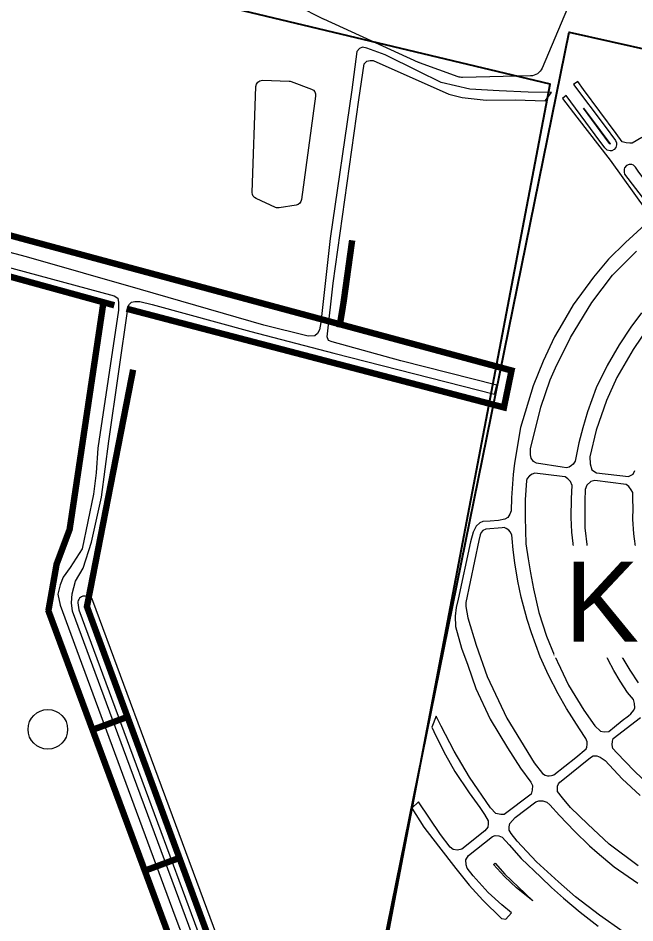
# Model space of a CAD drawing. Header units: metres. Extents: x 556238 to 587446, y 1177111 to 1219372.
# Drawn here: x 580740 to 581222, y 1195434 to 1196141 of the extents above; entities that cross this region are included whole.
import ezdxf

# ---------------------------------------------------------------- set-up
doc = ezdxf.new("R2010")
doc.units = ezdxf.units.M
doc.header["$MEASUREMENT"] = 0
doc.linetypes.add('DASHED2', pattern=[0.375, 0.25, -0.125])
doc.linetypes.add('HIDDEN2', pattern=[4.7625, 3.175, -1.5875])
for name, color, linetype, lineweight in [('CNTV-TEXT', 40, 'Continuous', 20), ('Pipe _Existing_PHL', 4, 'HIDDEN2', 30), ('Xr_Nen GT$0$DUONG NHUA', 38, 'Continuous', 0), ('Xr_Nen GT$1$SONG_HO', 250, 'Continuous', 0)]:
    doc.layers.add(name, color=color, linetype=linetype, lineweight=lineweight)
doc.layers.add('VUNG CONG NGHIEP', color=8, linetype='Continuous')
doc.layers.add('VUNG DAN CU', color=8, linetype='Continuous')
doc.styles.add('ARIAL', font='arial.ttf')
doc.linetypes.add('Xr_Nen GT$0$TL_P', pattern='A,2,[130,ltypeshp.shx,S=1,R=0,X=0,Y=-1],2', length=4)
doc.linetypes.add('Xr_Nen GT$1$TL_T', pattern='A,2,[130,ltypeshp.shx,S=1,R=0,X=0,Y=1],2', length=4)

msp = doc.modelspace()

# ---------------------------------------------------------------- linework, layer by layer
at = {"layer": 'Pipe _Existing_PHL', "color": 5, "linetype": 'DASHED2', "ltscale": 500, "const_width": 5, "flags": 128}
for points in [[(580824.92633, 1195914.25737), (581119.9534, 1195837.12912), (581125.91057, 1195865.98931), (580208.2549, 1196113.02091)], [(580212.71553, 1196082.54988), (580815.34122, 1195916.95095)], [(580991.31891, 1195899.56821), (580991.67767, 1195901.65873), (580994.59651, 1195919.41968), (581001.29055, 1195967.67642)], [(580763.80079, 1195678.13114), (580770.22157, 1195714.66269), (580780.40782, 1195741.74539), (580806.86593, 1195919.27992)], [(580917.41415, 1195346.17028), (580793.94119, 1195681.48696), (580830.04567, 1195866.59343)], [(581089.88566, 1194799.74095), (580763.59398, 1195678.87673)], [(580797.45452, 1195584.96758), (580825.46596, 1195595.30509)], [(580806.83605, 1195588.4298), (580816.08443, 1195591.84288)], [(580806.83605, 1195588.4298), (580816.08443, 1195591.84288)], [(580838.06435, 1195474.79537), (580866.07781, 1195485.12738)], [(580847.44655, 1195478.25575), (580856.6956, 1195481.66701)], [(580847.44655, 1195478.25575), (580856.6956, 1195481.66701)]]:
    msp.add_lwpolyline(points, dxfattribs=at)
at = {"layer": 'VUNG CONG NGHIEP', "ltscale": 5}
msp.add_polyline3d([(582448.63503, 1193753.02439, 0), (583050.31868, 1196349.83712, 0), (582115.5997, 1196580.6194, 0), (581776.05391, 1195173.15787, 0), (581020.59298, 1195379.56857, 0), (581156.1391, 1196089.56198, 0), (580332.04804, 1196286.6461, 0), (580191.5256, 1196115.51403, 0), (580199.79761, 1195005.26314, 0), (580939.75535, 1194516.75348, 0), (582448.63503, 1193753.02439, 0)], close=True, dxfattribs=at)
at = {"layer": 'VUNG DAN CU', "ltscale": 5}
msp.add_polyline3d([(581760.7245, 1195186.51514, 0), (581018.94939, 1195382.90516, 0), (581170.91105, 1196130.29418, 0), (581952.64513, 1195955.31906, 0), (581760.7245, 1195186.51514, 0)], close=True, dxfattribs=at)
at = {"layer": 'Xr_Nen GT$0$DUONG NHUA', "flags": 128}
for points in [[(580892.56139, 1195381.01012), (580825.06827, 1195563.17029), (580782.71777, 1195677.85396), (580781.85075, 1195684.42605), (580782.50105, 1195691.50367), (580785.10179, 1195701.32571), (580790.95372, 1195711.58105), (580797.44782, 1195731.94932), (580805.44342, 1195767.04824), (580811.12147, 1195810.83509), (580818.56206, 1195863.37693), (580826.12954, 1195915.89444), (580827.21962, 1195917.77086), (580828.90534, 1195919.2738), (580831.3656, 1195919.91147), (580835.19277, 1195919.82037), (580844.98828, 1195917.54312), (580921.98619, 1195896.50139), (580986.9904, 1195879.408), (581112.68297, 1195847.55755), (581114.29069, 1195854.57048), (581039.31354, 1195873.63693), (580985.74801, 1195888.46637), (580982.82582, 1195889.44691), (580981.64991, 1195892.2388), (580986.57411, 1195934.26384), (581006.62515, 1196077.47517), (581010.74675, 1196105.45706), (581012.73693, 1196107.7704), (581015.37505, 1196108.23313), (581017.78183, 1196108.18684), (581076.97784, 1196081.81481), (581087.25745, 1196079.39847), (581105.98974, 1196077.2146), (581128.8123, 1196077.49343), (581152.2856, 1196076.56406), (581157.16622, 1196083.16217), (581138.8523, 1196083.53395), (581116.16919, 1196084.50968), (581093.39316, 1196085.71782), (581070.8959, 1196091.1078), (581053.00034, 1196099.84334), (581027.1829, 1196112.65491), (581012.88894, 1196117.71563), (581009.38987, 1196118.53424), (581007.15638, 1196117.56679), (581004.92289, 1196115.18527), (581000.97724, 1196085.26773), (580984.0196, 1195969.18353), (580976.93016, 1195903.44976), (580975.8519, 1195897.77903), (580974.16411, 1195894.77959), (580972.19506, 1195893.18614), (580966.94423, 1195892.76438), (580932.2045, 1195901.43456), (580835.74453, 1195929.18117), (580746.71156, 1195954.66391), (580644.02297, 1195981.83473)], [(581227.82278, 1196048.02206), (581220.25603, 1196043.58371), (581218.44253, 1196043.64627), (581215.50349, 1196043.77123), (581212.50181, 1196044.70896), (581207.68679, 1196051.2102), (581182.17278, 1196085.40438), (581177.7089, 1196091.72055), (581174.45432, 1196089.48625), (581199.079, 1196056.56033), (581207.19456, 1196045.63522), (581207.99746, 1196043.95298), (581208.0437, 1196042.1627), (581207.39532, 1196040.26432), (581206.08306, 1196038.72101), (581204.26113, 1196037.67148), (581202.93351, 1196037.6252), (581200.7566, 1196038.24254), (581198.74942, 1196039.90933), (581191.19981, 1196050.15727), (581168.59796, 1196080.79537), (581165.71491, 1196078.54511), (581176.85178, 1196063.81962), (581202.95626, 1196030.22341), (581231.50872, 1195990.7552)], [(581230.22231, 1195979.69656), (581214.89101, 1195965.91901), (581201.71372, 1195952.89944), (581190.05537, 1195938.95256), (581174.00138, 1195917.29992), (581165.59215, 1195902.5252), (581159.57506, 1195892.38365), (581150.58304, 1195873.38449), (581142.91938, 1195854.07891), (581132.90553, 1195821.39219), (581128.10306, 1195793.60853), (581127.09836, 1195784.81539), (581125.81269, 1195766.50174), (581125.65196, 1195756.42127), (581124.64756, 1195753.81076), (581123.0004, 1195751.20025), (581120.54975, 1195749.75447), (581115.80903, 1195748.75042), (581109.22024, 1195748.38899), (581103.39475, 1195748.06771), (581101.18505, 1195746.86283), (581098.30436, 1195744.3287), (581095.83805, 1195739.70572), (581093.88539, 1195732.10363), (581084.2252, 1195687.20988), (581082.5284, 1195680.92535), (581081.75401, 1195674.02297), (581082.14121, 1195665.95934), (581086.85209, 1195648.9935), (581091.59768, 1195635.81391), (581098.10921, 1195617.52614), (581109.16839, 1195593.65903), (581122.7082, 1195571.13507), (581132.94054, 1195555.4303), (581141.10499, 1195544.40109), (581142.24279, 1195541.80115), (581141.91779, 1195538.06384), (581141.14562, 1195535.09834), (581120.09534, 1195519.21463), (581117.53523, 1195519.01152), (581113.63404, 1195519.86458), (581109.48896, 1195524.25191), (581092.994, 1195548.22957), (581081.03502, 1195568.56559), (581070.9609, 1195588.18698), (581066.94212, 1195595.8219), (581063.67853, 1195587.40453), (581066.81168, 1195580.55324), (581074.31815, 1195565.67603), (581081.69404, 1195552.62592), (581092.65999, 1195535.98697), (581100.98148, 1195524.55441), (581104.75237, 1195519.06402), (581107.74444, 1195514.06526), (581107.70337, 1195511.72982), (581107.25251, 1195509.10755), (581105.03926, 1195506.36232), (581087.1276, 1195491.93977), (581083.52069, 1195491.28421), (581080.32372, 1195491.77584), (581077.8645, 1195493.70158), (581070.24073, 1195503.57612), (581053.23966, 1195529.00407), (581047.92975, 1195524.02365), (581057.43512, 1195509.21366), (581068.90704, 1195494.40366), (581082.28007, 1195476.90684), (581092.72883, 1195463.86442), (581103.46005, 1195452.21557), (581118.07561, 1195437.93419), (581121.56494, 1195437.21022), (581125.91004, 1195442.21201), (581118.20724, 1195448.53003), (581107.73942, 1195458.20455), (581095.82313, 1195471.30125), (581091.28037, 1195477.29023), (581090.35869, 1195479.85697), (581090.14922, 1195483.64093), (581092.12803, 1195487.18481), (581110.94939, 1195501.84781), (581113.21981, 1195502.797), (581115.94435, 1195502.54937), (581118.58645, 1195501.51773), (581124.15947, 1195495.45141), (581133.53041, 1195484.80448), (581148.72197, 1195470.19597), (581157.22604, 1195462.0663), (581166.44823, 1195453.83608), (581179.47365, 1195442.79807), (581193.62299, 1195431.89226)], [(580625.94054, 1195975.40011), (580815.20259, 1195924.32483), (580818.03068, 1195922.3812), (580818.64936, 1195919.11246), (580818.64936, 1195913.01656), (580802.36832, 1195805.43868), (580801.18015, 1195786.0724), (580799.13575, 1195769.27928), (580790.1585, 1195726.6301), (580780.73689, 1195712.14715), (580775.48725, 1195704.6431), (580773.07707, 1195698.48591), (580771.29179, 1195691.34721), (580772.98785, 1195682.69145), (580787.80594, 1195642.35753), (580862.60522, 1195439.94902), (580926.20632, 1195271.95459)], [(581227.38096, 1195910.91012), (581219.08412, 1195899.80956), (581209.95967, 1195886.04857), (581200.63437, 1195869.86886), (581192.0593, 1195852.40332), (581185.30635, 1195833.65202), (581181.64159, 1195821.15365), (581178.48265, 1195809.59737), (581175.52545, 1195795.21923), (581174.18123, 1195792.80051), (581172.70263, 1195791.65831), (581170.9551, 1195790.44891), (581168.80439, 1195789.97863), (581165.57825, 1195790.44891), (581145.41494, 1195793.53956), (581143.06249, 1195795.01772), (581141.11337, 1195797.57083), (581140.77724, 1195800.05674), (581140.84459, 1195804.69267), (581148.84266, 1195837.41297), (581156.03423, 1195858.77865), (581160.13406, 1195868.11771), (581171.96407, 1195891.75729), (581188.6496, 1195919.19812), (581204.90463, 1195940.39755), (581223.52791, 1195959.22949)], [(581233.57301, 1195900.84946), (581221.08567, 1195882.28503), (581208.27815, 1195860.51989), (581200.06003, 1195842.48902), (581192.16209, 1195819.33685), (581187.03911, 1195798.53193), (581187.25251, 1195793.19731), (581188.74677, 1195788.2895), (581192.37549, 1195786.049), (581217.2434, 1195783.06162), (581221.08567, 1195784.87538), (581222.36653, 1195787.86276)], [(581223.2575, 1195724.75595), (581221.47969, 1195738.46528), (581220.7649, 1195749.825), (581220.92396, 1195758.40897), (581220.68545, 1195765.48276), (581220.68545, 1195770.56953), (581219.49276, 1195772.79502), (581217.5051, 1195775.33844), (581215.43783, 1195777.00754), (581191.10808, 1195780.10728), (581187.92772, 1195779.1535), (581184.74737, 1195776.29215), (581183.47522, 1195773.11295), (581183.07766, 1195764.13159), (581183.23672, 1195743.06913), (581184.90642, 1195728.04722), (581187.68921, 1195708.09746), (581191.21441, 1195695.23289), (581195.8391, 1195680.32733), (581201.73963, 1195665.02327), (581208.27801, 1195648.92213), (581218.24514, 1195631.86448), (581224.86326, 1195621.90088)], [(581234.11545, 1195541.51488), (581221.74596, 1195553.19947), (581208.19132, 1195567.1908), (581205.18892, 1195570.76584), (581204.65903, 1195573.41408), (581204.74735, 1195576.45948), (581205.36555, 1195578.53389), (581226.64683, 1195594.95265)], [(581224.95717, 1195478.99613), (581202.21323, 1195495.81611), (581185.54411, 1195511.46544), (581172.06443, 1195524.51328), (581165.69361, 1195532.008), (581161.88665, 1195537.13393), (581161.70891, 1195539.58306), (581161.92215, 1195541.2121), (581162.54658, 1195542.99335), (581163.71927, 1195544.40922), (581164.80674, 1195545.08858), (581187.52151, 1195563.59044), (581189.77775, 1195564.92836), (581192.45455, 1195565.00481), (581195.28431, 1195564.01092), (581199.14664, 1195561.37327), (581212.33956, 1195546.92346), (581226.41203, 1195533.88806)], [(581213.12818, 1195427.4639), (581194.68101, 1195440.55083), (581175.83704, 1195454.76139), (581162.61337, 1195466.46029), (581145.29011, 1195482.05887), (581130.21512, 1195498.31842), (581125.49079, 1195504.33217), (581123.96565, 1195506.78475), (581124.13628, 1195509.43622), (581124.5929, 1195512.13398), (581128.82781, 1195516.86543), (581144.77085, 1195528.98455), (581147.17895, 1195529.81462), (581150.29275, 1195529.81462), (581153.44821, 1195528.73551), (581155.77315, 1195526.53582), (581163.45409, 1195518.27654), (581175.24525, 1195506.03291), (581186.91188, 1195494.70238), (581192.94565, 1195489.54059), (581206.17864, 1195478.30641), (581224.59862, 1195465.47679)]]:
    msp.add_lwpolyline(points, dxfattribs=at)
for points in [[(581202.41311, 1196043.36616), (581195.22537, 1196053.12289), (581182.12153, 1196070.88589), (581195.07008, 1196053.57225), (581202.89128, 1196043.0434), (581202.95005, 1196042.92027)], [(581222.8242, 1196024.90057), (581221.2112, 1196026.42812), (581219.85296, 1196026.93727), (581217.85791, 1196026.93727), (581215.69317, 1196026.04625), (581214.33493, 1196024.43384), (581213.91049, 1196023.16088), (581213.95287, 1196020.99688), (581214.29255, 1196019.42698), (581234.07233, 1195993.50158), (581236.02485, 1195992.61048), (581238.01975, 1195992.99235), (581239.76005, 1195993.96831), (581241.0759, 1195995.53821), (581241.33066, 1195997.40519), (581240.77877, 1196000.333), (581224.90402, 1196021.80312)], [(581219.28098, 1195597.8656), (581221.38089, 1195600.5145), (581222.23095, 1195602.41379), (581222.03084, 1195605.71252), (581221.13101, 1195609.06114), (581216.68117, 1195614.3591), (581210.83145, 1195623.15566), (581205.83164, 1195631.65233), (581201.53169, 1195639.94905), (581194.97324, 1195653.21124), (581189.3155, 1195667.02552), (581184.35852, 1195680.93997), (581181.61073, 1195688.32187), (581179.114, 1195700.23739), (581176.21453, 1195715.05122), (581174.60376, 1195726.40317), (581173.1541, 1195739.60689), (581172.59039, 1195751.20034), (581172.67088, 1195766.09474), (581173.16385, 1195776.22851), (581171.9939, 1195779.35781), (581170.0018, 1195781.41248), (581167.9465, 1195782.83491), (581165.44844, 1195783.27747), (581144.19936, 1195785.77461), (581142.04909, 1195785.11082), (581139.86722, 1195783.65675), (581138.15971, 1195781.63372), (581137.52733, 1195779.92677), (581136.63267, 1195764.98543), (581136.4807, 1195751.41722), (581137.08842, 1195730.55856), (581138.83049, 1195718.80788), (581140.77724, 1195707.94209), (581143.04846, 1195695.4545), (581147.18551, 1195676.96643), (581153.35024, 1195658.3972), (581159.10959, 1195643.96354), (581164.23522, 1195633.4825), (581170.49905, 1195620.22727), (581182.29465, 1195600.54776), (581191.07573, 1195588.44648), (581195.40521, 1195584.32207), (581198.30866, 1195583.71106), (581201.97607, 1195584.0675), (581206.4584, 1195587.68268), (581212.31596, 1195592.57082), (581217.4605, 1195596.28786)], [(581158.98378, 1195550.19412), (581176.08323, 1195563.53534), (581184.13, 1195570.40214), (581184.73682, 1195571.68862), (581185.07622, 1195573.80138), (581185.0608, 1195575.99127), (581184.05801, 1195578.41245), (581178.98252, 1195586.06161), (581168.75442, 1195601.7975), (581162.34331, 1195613.30976), (581154.74489, 1195627.9078), (581148.25462, 1195642.34756), (581141.40161, 1195661.12147), (581138.0678, 1195671.35747), (581133.38455, 1195688.81416), (581130.76518, 1195701.50997), (581128.43216, 1195715.6809), (581127.08638, 1195725.77061), (581126.46334, 1195734.76414), (581126.11443, 1195737.55439), (581124.86836, 1195739.82147), (581123.72199, 1195741.21658), (581121.80303, 1195742.43732), (581120.13327, 1195743.2096), (581118.63799, 1195743.13487), (581105.77842, 1195742.08854), (581103.53547, 1195741.01729), (581102.21462, 1195739.34812), (581101.2676, 1195737.47967), (581100.34551, 1195733.19465), (581090.21153, 1195684.7695), (581090.21153, 1195681.51481), (581091.80751, 1195672.83563), (581098.25531, 1195651.32911), (581106.94121, 1195626.964), (581122.32257, 1195594.46951), (581143.65134, 1195559.41236), (581149.99717, 1195551.11352), (581152.21372, 1195549.89598), (581154.04202, 1195549.39179), (581155.19264, 1195549.20275), (581157.17855, 1195549.45484), (581158.23458, 1195549.80145)], [(581113.16584, 1195481.06092), (581120.68719, 1195472.51543), (581136.43055, 1195457.37629), (581142.49538, 1195451.57848), (581129.87619, 1195461.92903), (581120.35838, 1195470.72555), (581111.87181, 1195480.05279)]]:
    msp.add_lwpolyline(points, close=True, dxfattribs=at)
at = {"layer": 'Xr_Nen GT$1$SONG_HO', "linetype": 'Xr_Nen GT$0$TL_P', "flags": 128}
for points in [[(580830.82594, 1196190.2104), (580814.59852, 1196270.01421, -0.215157724), (580816.41963, 1196278.03561), (580820.7353, 1196283.74689, -0.302934231), (580831.21569, 1196287.40005), (580855.01428, 1196281.24993, 0.401654129), (580867.08154, 1196288.01527), (580891.8721, 1196369.31799, -0.012601488), (580892.03119, 1196369.7962), (580905.08901, 1196405.97604, -0.3417937), (580915.4233, 1196412.53807), (580946.20975, 1196409.6682, -0.146101513), (580951.51689, 1196407.52935), (581051.65364, 1196327.66443, 0.492011017), (581067.0397, 1196331.44958), (581086.92079, 1196376.56095, -0.36169263), (581098.37584, 1196382.259), (581159.3418, 1196367.82212, -0.354174882), (581167.0348, 1196357.85845), (581166.02383, 1196314.43953, 0.345536333), (581173.41838, 1196304.5514), (581239.80757, 1196286.65528, -0.271979635), (581246.90557, 1196279.42809), (581250.1853, 1196266.32521, -0.215798659), (581248.71022, 1196258.21033), (581244.37408, 1196251.93826, 0.124865633), (581242.65798, 1196247.32944), (581239.03036, 1196213.87099, -0.322846859), (581231.20904, 1196205.17628), (581191.62695, 1196196.58794, 0.179285649), (581185.7716, 1196192.84751), (581177.21356, 1196181.53203, 0.113279528), (581175.38145, 1196177.45061), (581170.13651, 1196151.08044, -0.050900019), (581169.54018, 1196149.13923), (581149.72444, 1196102.23909, -0.295269293), (581140.73881, 1196096.1336), (581087.68392, 1196094.93472, -0.092660698), (581084.05728, 1196095.52817), (581053.96837, 1196106.40911, -0.020025575), (581053.22689, 1196106.71133), (580979.21295, 1196140.39497, -0.01076531), (580978.82499, 1196140.58172), (580917.23346, 1196171.87938, 0.08641986), (580913.95325, 1196172.88593), (580839.37545, 1196182.28146, -0.321669695)], [(580923.23666, 1196004.98943), (580926.03742, 1196087.86073, -0.412796505), (580931.17927, 1196092.68975), (580951.95256, 1196092.08834, -0.083062236), (580953.57126, 1196091.76916), (580969.48355, 1196085.77189, -0.349383945), (580972.67524, 1196080.42448), (580961.75785, 1195999.52418, -0.329090289), (580957.62378, 1195995.26073), (580944.26555, 1195993.03709, -0.148108794), (580941.39109, 1195993.41034), (580926.18036, 1196000.26167, -0.304240585)]]:
    msp.add_lwpolyline(points, format="xyb", close=True, dxfattribs=at)
at = {"layer": 'Xr_Nen GT$1$SONG_HO', "linetype": 'Xr_Nen GT$1$TL_T', "flags": 128}
msp.add_lwpolyline([(580794.77166, 1195689.33115), (580792.79504, 1195689.68111, 0.43892027), (580786.94432, 1195685.21516), (580786.88095, 1195684.52551), (580787.60174, 1195679.06188), (580829.75774, 1195564.90492), (580897.24459, 1195382.76166), (580971.47594, 1195186.12398), (580995.36216, 1195122.83065), (581029.40842, 1195039.24041), (581062.52836, 1194948.00417), (581100.89686, 1194839.7127), (581112.70493, 1194805.20025), (581121.23766, 1194785.15547), (581129.29006, 1194777.87252), (581141.59934, 1194772.59899), (581278.68557, 1194738.05263), (581380.0846, 1194714.67813), (581442.92052, 1194699.61662), (581524.37825, 1194678.04733), (581574.86345, 1194664.06813), (581586.93281, 1194660.99345, 0.397859085), (581592.93547, 1194664.33436), (581593.76722, 1194666.97076, 0.430759381), (581590.23322, 1194673.32035), (581578.14138, 1194676.40076), (581527.71402, 1194690.36394), (581446.04121, 1194711.99018), (581383.00495, 1194727.09971), (581281.67809, 1194750.45757), (581145.69636, 1194784.72559), (581136.2711, 1194788.76356), (581131.87885, 1194792.73611), (581124.62758, 1194809.77054), (581112.9475, 1194843.90888), (581074.53944, 1194952.31199), (581041.31875, 1195043.82579), (581007.24205, 1195127.49075), (580983.41423, 1195190.62935), (580909.19624, 1195387.23164), (580841.72538, 1195569.33172), (580798.59037, 1195686.1398, 0.266507265)], format="xyb", close=True, dxfattribs=at)
at = {"layer": 'Xr_Nen GT$1$SONG_HO', "linetype": 'Xr_Nen GT$1$TL_T'}
msp.add_circle((580763.35868, 1195585.64346), 15.4538, dxfattribs=at)

# ---------------------------------------------------------------- next in the draw order: texts
at = {"layer": 'CNTV-TEXT', "color": 5, "insert": (581492.38493, 1195684.97125), "char_height": 62.5, "width": 641.1021205, "attachment_point": 5, "style": 'ARIAL', "bg_fill": 3, "box_fill_scale": 1.2, "bg_fill_color": 256, "bg_fill_transparency": 0}
msp.add_mtext('KDC LÀNG SEN', dxfattribs=at)

doc.saveas('drawing.dxf')
